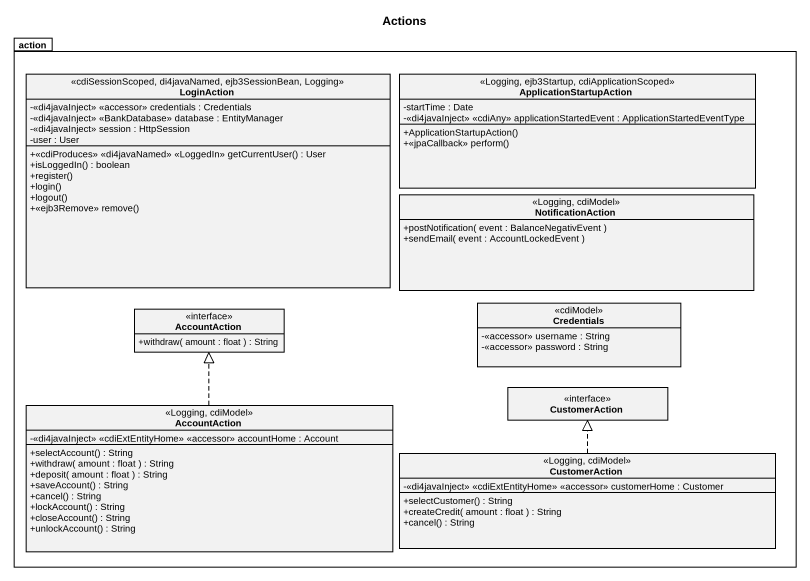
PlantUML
@startuml
title Actions
hide circle
hide empty members
skinparam classAttributeIconSize 0
package "action" as action_ {
  class LoginAction <<cdiSessionScoped, di4javaNamed, ejb3SessionBean, Logging>> {
    -<<di4javaInject>> <<accessor>> credentials : Credentials
    -<<di4javaInject>> <<BankDatabase>> database : EntityManager
    -<<di4javaInject>> session : HttpSession
    -user : User
    +<<cdiProduces>> <<di4javaNamed>> <<LoggedIn>> getCurrentUser() : User
    +isLoggedIn() : boolean
    +register()
    +login()
    +logout()
    +<<ejb3Remove>> remove()
  }
  class ApplicationStartupAction <<Logging, ejb3Startup, cdiApplicationScoped>> {
    -startTime : Date
    -<<di4javaInject>> <<cdiAny>> applicationStartedEvent : ApplicationStartedEventType
    +ApplicationStartupAction()
    +<<jpaCallback>> perform()
  }
  class NotificationAction <<Logging, cdiModel>> {
    +postNotification( event : BalanceNegativEvent )
    +sendEmail( event : AccountLockedEvent )
  }
  interface AccountAction {
    +withdraw( amount : float ) : String
  }
  class Credentials <<cdiModel>> {
    -<<accessor>> username : String
    -<<accessor>> password : String
  }
  interface CustomerAction
  class "AccountAction" as AccountAction_2 <<Logging, cdiModel>> {
    -<<di4javaInject>> <<cdiExtEntityHome>> <<accessor>> accountHome : Account
    +selectAccount() : String
    +withdraw( amount : float ) : String
    +deposit( amount : float ) : String
    +saveAccount() : String
    +cancel() : String
    +lockAccount() : String
    +closeAccount() : String
    +unlockAccount() : String
  }
  class "CustomerAction" as CustomerAction_2 <<Logging, cdiModel>> {
    -<<di4javaInject>> <<cdiExtEntityHome>> <<accessor>> customerHome : Customer
    +selectCustomer() : String
    +createCredit( amount : float ) : String
    +cancel() : String
  }
}
AccountAction_2 .up.|> AccountAction
CustomerAction_2 .up.|> CustomerAction
@enduml
